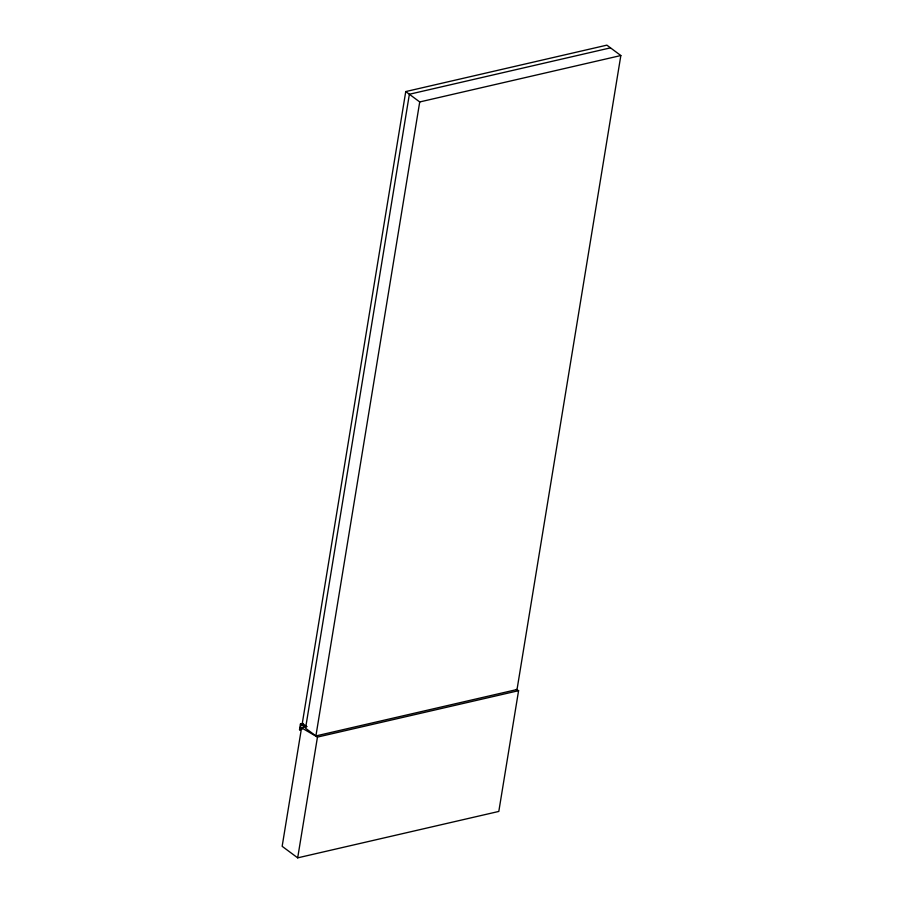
<?xml version="1.0" encoding="UTF-8"?>
<svg xmlns="http://www.w3.org/2000/svg" width="903" height="903" viewBox="0 0 903 903"><rect width="100%" height="100%" fill="white"/><g stroke="black" fill="none" stroke-linecap="round" stroke-linejoin="round"><path stroke-width="1.35" d="M305.79 726.78L300.857 725.064L300.033 730.087L299.514 729.692L300.428 724.082L303.16 723.45M307.031 726.554L301.557 727.818L282.154 846.314L297.685 857.85L498.806 811.436L518.582 690.682L516.302 689.35M610.496 47.848L409.375 94.251L305.553 728.247L315.903 735.934L517.024 689.52L620.846 55.535L606.872 45.15L405.752 91.564L302.302 723.303L305.925 725.989L300.428 724.082M315.903 735.934L419.726 101.949L405.752 91.564M297.685 857.85L317.461 737.085L518.582 690.682M419.726 101.949L620.846 55.535M299.514 729.692L302.245 729.06M301.557 727.818L317.461 737.085"/></g></svg>
